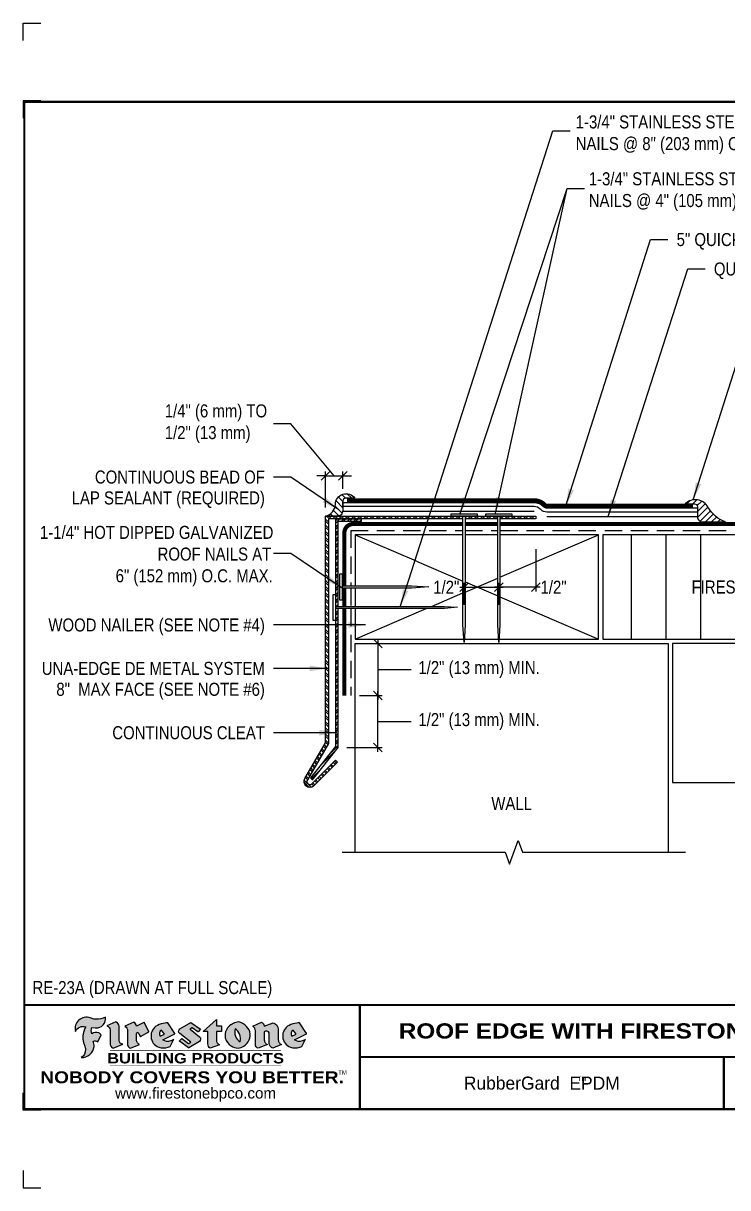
# Model space of a CAD drawing. Header units: inches. Extents: x 165.4 to 185.5, y -31.6 to -14.8.
# Drawn here: x 165.45 to 175.58, y -31.6 to -14.83 of the extents above; entities that cross this region are included whole.
import ezdxf
from ezdxf.enums import TextEntityAlignment as Align

# ---------------------------------------------------------------- set-up
doc = ezdxf.new("R2010")
doc.units = ezdxf.units.IN
doc.header["$MEASUREMENT"] = 0
doc.linetypes.add('HIDDEN', pattern=[0.375, 0.25, -0.125])
doc.layers.get('0').update_dxf_attribs({"linetype": 'CONTINUOUS'})
doc.layers.get('DEFPOINTS').update_dxf_attribs({"linetype": 'CONTINUOUS'})
for name, color, linetype in [('FSBP-ACCESSORY-FIRESTONE', 7, 'CONTINUOUS'), ('FSBP-ACCESSORY-OTHER', 7, 'CONTINUOUS'), ('FSBP-ADHESIVE', 1, 'HIDDEN'), ('FSBP-ANNO-NOTE', 7, 'CONTINUOUS'), ('FSBP-INSULATION', 7, 'CONTINUOUS'), ('FSBP-MEMBRANE', 7, 'CONTINUOUS'), ('FSBP-SEALANTS', 1, 'CONTINUOUS'), ('FSBP-SUBSTRATE-GENERIC', 9, 'CONTINUOUS'), ('FSBP-TTLB', 7, 'CONTINUOUS'), ('FSBP-TTLB-BORDER', 7, 'CONTINUOUS'), ('FSBP-TTLB-TEXT', 7, 'CONTINUOUS'), ('FSBP-WALL-CURB', 9, 'CONTINUOUS'), ('FSBP-WOOD', 7, 'CONTINUOUS')]:
    doc.layers.add(name, color=color, linetype=linetype)
doc.styles.add('FSBP_ARIAL', font='arial.ttf')
doc.styles.add('FSBP_ARIAL_BOLD', font='')
doc.styles.add('FSBP_ARIAL_NAR', font='ARIALN.TTF')
doc.styles.add('FSBP_BANKGOTHIC', font='bgothm.ttf')
doc.styles.get('FSBP_ARIAL_BOLD').set_extended_font_data('Arial Black')
doc.linetypes.add('ZIGZAG', pattern='A,0.0001,-0.2,[131,ltypeshp.shx,S=0.2,R=0,X=-0.2,Y=0],-0.4,[131,ltypeshp.shx,S=0.2,R=180,X=0.2,Y=0],-0.2', length=0.8001)
doc.dimstyles.new('FSBP-DIM', dxfattribs={"dimtxt": 0.1875, "dimasz": 0.125, "dimexe": 0.0625, "dimexo": 0.125, "dimgap": 0.125, "dimtad": 0, "dimdec": 0, "dimzin": 1, "dimdsep": 46, "dimlunit": 4, "dimtxsty": 'FSBP_ARIAL_NAR', "dimblk": 'OBLIQUE', "dimcen": 0.09375, "dimdle": 0.0625, "dimclrd": 256, "dimclre": 256, "dimclrt": 256, "dimadec": 0, "dimazin": 0, "dimtfac": 1, "dimtdec": 0, "dimtmove": 1, "dimatfit": 3, "dimfxl": 1, "dimtolj": 1, "dimtzin": 0, "dimlwd": -1, "dimlwe": -1, "dimarcsym": 0})
doc.dimstyles.new('FSBP-LEADER', dxfattribs={"dimtxt": 0.1875, "dimasz": 0.25, "dimexe": 0.0625, "dimexo": 0.125, "dimgap": 0.125, "dimtad": 0, "dimtih": 1, "dimtoh": 1, "dimdec": 4, "dimzin": 0, "dimdsep": 46, "dimlunit": 4, "dimtxsty": 'FSBP_ARIAL_NAR', "dimcen": 0.09375, "dimclrd": 256, "dimclre": 256, "dimclrt": 256, "dimadec": 0, "dimazin": 0, "dimtfac": 1, "dimtdec": 4, "dimtofl": 0, "dimtmove": 0, "dimatfit": 3, "dimfxl": 1, "dimtolj": 1, "dimtzin": 0, "dimlwd": -1, "dimlwe": -1, "dimarcsym": 0})

# ---------------------------------------------------------------- blocks, each defined once
blk = doc.blocks.new('TTLB-EPDM_1')
at = {"layer": 'FSBP-TTLB-TEXT'}
h = blk.add_hatch(color=1, dxfattribs=at)
edge = h.paths.add_edge_path()
edge.add_arc((1.037309769669573, -0.1982514792917306), 0.1319107607348553, 264.0410451462098, 370.3106169565175)
edge.add_arc((1.027551646585694, 0.1214293576525799), 0.3273056962876235, 270.05058356628535, 295.23459397187514, ccw=False)
edge.add_arc((1.022801957313345, -0.06680179986895154), 0.1391656561713503, 249.3281275763668, 272.0749124149863, ccw=False)
edge.add_line((0.9736743133014443, -0.1970076156048179), (0.9474927838574558, -0.1852745150568325))
edge.add_arc((0.8939498971398288, -0.3394262635682071), 0.1631857907024099, 70.84590087378872, 194.3325259843273)
edge.add_arc((0.8444260109029493, -0.4259936440910768), 0.1179914261095279, 70.96950098067128, 156.9641407594482, ccw=False)
edge.add_arc((1.153141409296894, -0.4684497516079468), 0.3110405457095052, 150.3231137483159, 203.2084295854517)
edge.add_arc((0.7562495500622943, -0.6412608153899899), 0.1218587156617311, 0.8849157075190988, 24.34668939894999, ccw=False)
edge.add_arc((0.7493781665697374, -0.6475258110744375), 0.1289731377238325, -58.36655102076742, 3.6216782311386737, ccw=False)
edge.add_arc((0.8256699029544474, -0.5792158350996106), 0.1783301886510354, 267.2205474105585, 354.1381621173521)
edge.add_arc((0.7903121048625305, -0.6011409294291745), 0.212787892960859, 0.9996158580669322, 21.00503380861244)
edge.add_arc((1.01880712263941, -0.5666691048185161), 0.05136395668415847, 40.82117713173261, 125.52727787225791, ccw=False)
edge.add_line((1.057676976260041, -0.5330924682126437), (1.102776947655911, -0.4308018311949837))
edge.add_arc((1.040858222524664, -0.4699705673995949), 0.07326744446031509, 32.31675181867256, 66.31481236598174)
edge.add_arc((1.032262518825329, -0.5063316993097662), 0.1102246948011782, 69.8179132332389, 125.254734720681)
edge.add_arc((1.127708877207287, -0.368959353531244), 0.1659710644737306, 164.1569669952081, 196.5811013160487, ccw=False)
edge.add_line((0.9680425188342383, -0.3236487780942383), (1.023615334387159, -0.3294494641845773))
h = blk.add_hatch(color=1, dxfattribs=at)
edge = h.paths.add_edge_path()
edge.add_line((1.275239419159561, -0.6223407783464694), (1.415345367376062, -0.5660418822574371))
edge.add_arc((1.421019305783958, -0.5090099247487757), 0.05731350411836949, 181.9717871001989, 264.31851000495806, ccw=False)
edge.add_line((1.363739737527226, -0.5109819325197265), (1.363412352251203, -0.3102363679013962))
edge.add_arc((1.294263659668751, -0.3103491388303989), 0.06914878453844908, 0.0934405599591014, 72.42834396969012)
edge.add_line((1.315139561173908, -0.2444268274366692), (1.186839444240604, -0.3024209471341379))
edge.add_arc((1.175246268095289, -0.3585110609420917), 0.05727567197445628, -0.017399788185912257, 78.322067691347, ccw=False)
edge.add_line((1.232521937428658, -0.3585284546236807), (1.232574268422297, -0.555126496687123))
edge.add_arc((1.305699496415486, -0.5558575689677219), 0.07312888236350451, 179.4272023230205, 245.3845503102953)
h = blk.add_hatch(color=1, dxfattribs=at)
edge = h.paths.add_edge_path()
edge.add_line((1.792026821926584, -0.3839679064720229), (1.722158956877934, -0.2518542302253621))
edge.add_arc((1.720119655279638, -0.2529327078887852), 0.002306916790721817, 27.87197133405656, 117.3766794470751)
edge.add_line((1.719058846382097, -0.250884159729182), (1.610638460368705, -0.3070279753467702))
edge.add_arc((1.547088841662962, -0.3061026658494403), 0.06355635479880145, 359.165808011073, 425.8793658831422)
edge.add_line((1.573061729235633, -0.2480956029480268), (1.446879247402876, -0.3051325108639702))
edge.add_arc((1.407812067100189, -0.370357133046621), 0.07602957263902092, -3.441403975725109, 59.07992244284969, ccw=False)
edge.add_line((1.483704536400296, -0.3749210150788969), (1.483704536400296, -0.5723838140635706))
edge.add_arc((1.54053746518044, -0.568254406115083), 0.05698275005415228, 184.1557352478595, 255.3066498366543)
edge.add_line((1.526084036778343, -0.6233736605654059), (1.657291340682093, -0.570650514527486))
edge.add_arc((1.688298576827198, -0.5021390388423987), 0.0752015358480571, 207.5160880841914, 245.649226723163, ccw=False)
edge.add_arc((1.721050197024907, -0.4914488168456328), 0.1093332836229113, 179.4823365255141, 204.5537900001094, ccw=False)
edge.add_line((1.611721375809452, -0.4904610114968335), (1.611721375809452, -0.4126404716788983))
edge.add_arc((1.628589765097195, -0.414159299036043), 0.01693662875851176, 28.356188110622725, 174.8549701683585, ccw=False)
edge.add_arc((1.627340435522395, -0.4197189881350504), 0.02111886817708033, 22.216893572439517, 40.10213956426492, ccw=False)
edge.add_line((1.646891420738257, -0.4117336534413738), (1.666638796144639, -0.4549750258192233))
edge.add_arc((1.668737246926742, -0.4540167099035481), 0.002306916790685496, 204.545128184284, 299.6323508190091)
edge.add_line((1.669877862091766, -0.4560219186518992), (1.791128135493295, -0.3870515928837648))
edge.add_line((1.791128135493295, -0.3870515928837648), (1.792026821926584, -0.3839679064720229))
h = blk.add_hatch(color=1, dxfattribs=at)
h.paths.add_polyline_path([(2.063388732080512, -0.2583237030618903, 0.02524281661523788), (2.025024361750752, -0.2610532129309178, 0.1213611957758757), (1.901773912052249, -0.3008158885520373, 0.6151668103976068), (1.93274136141747, -0.6099060679591872, 0.05306812109568645), (1.967936229862175, -0.617865745600497, 0.1150932231766138), (2.099126721549737, -0.5994933789882708), (2.151195569562105, -0.4944891916583316, -0.08755405562188731), (2.104230609512001, -0.5187113292177372, -0.265591761123442), (1.992692314386659, -0.5010701623316862), (2.165347897647223, -0.4141184325909109, 0.4518949533370738), (2.166222728871162, -0.4107679608846269)])
h.paths.add_polyline_path([(2.014217313945437, -0.4188965037300676), (1.951113654018855, -0.4515330109460507, -0.3720533890450154), (1.973177450672722, -0.3607130665457561)], flags=16)
h = blk.add_hatch(color=1, dxfattribs=at)
edge = h.paths.add_edge_path()
edge.add_arc((2.260407392426802, -0.3775796671688782), 0.04152450223225729, 123.20805433950699, 232.2027298779723, ccw=False)
edge.add_line((2.237665217914071, -0.3428366421988329), (2.393535971665983, -0.2540943745380986))
edge.add_arc((2.394677353533142, -0.2560991469722482), 0.002306916790741334, 55.64644466176611, 119.65426054492559, ccw=False)
edge.add_line((2.395979141996861, -0.2541946229174954), (2.531809646140459, -0.3470380726374032))
edge.add_arc((2.530468902927946, -0.3489153772789875), 0.002306916790700397, -42.731101238422525, 54.4661353739603, ccw=False)
edge.add_line((2.532163440279987, -0.3504807552658491), (2.498457913851155, -0.3869673252714421))
edge.add_arc((2.496763376499139, -0.3854019472845934), 0.002306916790672934, 233.7527076894875, 317.26889876138785, ccw=False)
edge.add_line((2.495399362263356, -0.38726241234572), (2.413849913492982, -0.3274738082119626))
edge.add_arc((2.412485899257181, -0.3293342732731342), 0.002306916790720064, 53.75270768979358, 124.4135619297835)
edge.add_line((2.41118211687575, -0.3274311136421062), (2.382933981293377, -0.346782838468144))
edge.add_arc((2.38423776367478, -0.3486859980991606), 0.002306916790694898, 124.4135619293799, 231.8459020253626)
edge.add_line((2.382812599816248, -0.3505000469010184), (2.519899969301207, -0.4581994452042721))
edge.add_arc((2.494247019847682, -0.4908523236374461), 0.04152450223225742, -55.21225898295222, 51.84590202520428, ccw=False)
edge.add_line((2.517938320565804, -0.5249552055672808), (2.364434947484597, -0.6179520922513717))
edge.add_arc((2.36323960192349, -0.6159790200102006), 0.002306916790726996, 233.2955624372927, 301.20872157023314, ccw=False)
edge.add_line((2.361860787187538, -0.6178285429225383), (2.231266621301074, -0.5204709167214361))
edge.add_arc((2.232647938930649, -0.5186232623475259), 0.002306916790697672, 135.5134179846393, 233.21798691998708, ccw=False)
edge.add_line((2.231002150870836, -0.5170067083764565), (2.262839375599356, -0.4845937328397696))
edge.add_arc((2.264485163659225, -0.4862102868108537), 0.002306916790748497, 53.0352839999411, 135.513417985369, ccw=False)
edge.add_line((2.265872365996302, -0.4843670465239001), (2.361834678328762, -0.5565872257804898))
edge.add_arc((2.363221880665761, -0.5547439854936304), 0.002306916790627066, 233.0352840000685, 302.2362632414394)
edge.add_line((2.36445241715569, -0.5566953042850713), (2.39428499383348, -0.5378823484768844))
edge.add_arc((2.393054457343549, -0.5359310296853765), 0.002306916790685166, 302.2362632406177, 412.2027298768422)
edge.add_line((2.394468296066179, -0.5341081404551886), (2.234958295420142, -0.4103916733127022))
h = blk.add_hatch(color=1, dxfattribs=at)
edge = h.paths.add_edge_path()
edge.add_line((2.763460561272041, -0.2072496393923444), (2.763460561272041, -0.2969520779963801))
edge.add_arc((2.765767478062699, -0.2969520779963943), 0.00230691679065842, 179.9999999996471, 269.9999999996471)
edge.add_line((2.765767478062685, -0.2992589947870528), (2.835417693520355, -0.2992589947870528))
edge.add_arc((2.835417693520355, -0.3015659115777538), 0.002306916790701052, 0, 90, ccw=False)
edge.add_line((2.837724610311056, -0.3015659115777538), (2.837724610311056, -0.3790761307453892))
edge.add_arc((2.83541769352037, -0.3790761307453749), 0.002306916790686842, 269.99999999964706, 359.99999999964706, ccw=False)
edge.add_line((2.835417693520355, -0.3813830475360618), (2.765767478062685, -0.3813830475360618))
edge.add_arc((2.765767478062699, -0.3836899643267202), 0.00230691679065842, 90.00000000035294, 180.0000000003529)
edge.add_line((2.763460561272041, -0.3836899643267344), (2.763460561272041, -0.5033995910642801))
edge.add_arc((2.836735953378943, -0.5071368822038516), 0.07337063740681413, 177.0802527808789, 245.3249543133826)
edge.add_line((2.806105814540615, -0.5738080530967267), (2.674529557384915, -0.6226036013049594))
edge.add_arc((2.708610405062069, -0.564298408791804), 0.06753517344606039, 177.0345319916277, 239.6926428024901, ccw=False)
edge.add_line((2.641165668230087, -0.560804539009709), (2.641165668230087, -0.3836899643267344))
edge.add_arc((2.638858751439429, -0.3836899643267202), 0.00230691679065842, 359.9999999996471, 449.999999999647)
edge.add_line((2.638858751439443, -0.3813830475360618), (2.572857950769389, -0.3813830475360618))
edge.add_line((2.572857950769389, -0.3813830475360618), (2.763460561272041, -0.2072496393923444))
h = blk.add_hatch(color=1, dxfattribs=at)
edge = h.paths.add_edge_path(flags=16)
edge.add_arc((2.940363509127394, -0.4847985213681437), 0.1684614578629418, 344.5558804047865, 417.0140046669545)
edge.add_arc((3.194458079644619, -0.3883534532477785), 0.1684614578629414, 164.5558804047864, 237.0140046669546)
edge = h.paths.add_edge_path()
edge.add_arc((3.069375116502199, -0.4399344555144872), 0.1828726885096673, 136.0914512150047, 191.213418978326)
edge.add_arc((3.064939550433406, -0.4318234379590333), 0.1803148804748503, 194.0167254156723, 240.6663730831859)
edge.add_arc((3.098047041778981, -0.3845058757092554), 0.2378525180183701, 239.2975390661776, 264.2889872773176)
edge.add_arc((3.04884478212623, -0.4190232383793012), 0.203760689247156, 277.1986764832036, 326.503572961274)
edge.add_arc((3.077739326803546, -0.4341046616465112), 0.171374865791709, 325.3768876809902, 406.3828327799087)
edge.add_arc((3.011839488065919, -0.4896144380417797), 0.2571945645850002, 44.28462553519766, 73.82901434867304)
edge.add_arc((3.117152499586992, -0.4983433120546693), 0.2579560664039132, 97.50292863483666, 134.1039137579027)
h = blk.add_hatch(color=1, dxfattribs=at)
edge = h.paths.add_edge_path()
edge.add_line((3.322690228557462, -0.5721896537377091), (3.322690228557462, -0.3749210150788969))
edge.add_arc((3.246797759257384, -0.3703571330465745), 0.076029572638996, 356.5585960242387, 419.0799224428129)
edge.add_line((3.285864939560099, -0.3051325108639702), (3.412047421392799, -0.2480956029480268))
edge.add_arc((3.386074533820159, -0.3061026658494941), 0.06355635479883807, 0.3962622833877276, 65.87936588318718, ccw=False)
edge.add_line((3.449629368605429, -0.3056631084210863), (3.580526418688805, -0.2593848434574539))
edge.add_arc((3.555744121700958, -0.3530904070730321), 0.09692726601172152, 2.366977007666776, 75.18615851992018, ccw=False)
edge.add_line((3.652588689330287, -0.3490873311063041), (3.652588689330287, -0.4883770011386872))
edge.add_arc((3.761877549389556, -0.4914934052703811), 0.1093332836229047, 178.3666365323574, 204.5537900000422)
edge.add_arc((3.729125929191727, -0.5021836272670953), 0.07520153584796169, 207.5160880841711, 245.2240541443093)
edge.add_line((3.697611150971852, -0.5704631245385627), (3.572585913552643, -0.6207021253773775))
edge.add_arc((3.59534718600759, -0.5526356419907701), 0.07177131519198746, 180.3328587115751, 251.51018566665869, ccw=False)
edge.add_line((3.523577081955409, -0.5530525936986663), (3.523577081955409, -0.4153032515383615))
edge.add_arc((3.486319529276879, -0.4148773504126441), 0.0372599868942854, 359.3450650296066, 449.0500281941028)
edge.add_arc((3.482769874121713, -0.4419622099033496), 0.06447454900600783, 86.29402372314017, 119.8211331593848)
edge.add_line((3.450707067966732, -0.3860252459975726), (3.450707067966732, -0.4904610114968335))
edge.add_arc((3.560035889182251, -0.491448816845647), 0.1093332836229751, 179.4823365255069, 204.5537900001023)
edge.add_arc((3.527284268984408, -0.5021390388424952), 0.07520153584796385, 207.5160880841699, 245.6492267231416)
edge.add_line((3.496277032839316, -0.570650514527486), (3.365069728935509, -0.6233736605654059))
edge.add_arc((3.37950248606194, -0.5682868177318081), 0.05694615642555727, 183.9298782390169, 255.318496325343, ccw=False)
h = blk.add_hatch(color=1, dxfattribs=at)
h.paths.add_polyline_path([(3.957695472291277, -0.2583237030618903, 0.02524281661523822), (3.919331101961575, -0.2610532129309178, 0.1085638477195505), (3.807890832595604, -0.2939221658134414, 0.6425897848490651), (3.827048101628293, -0.6099060679591872, 0.05306812109569052), (3.862242970072884, -0.617865745600497, 0.1150932231766133), (3.993433461760503, -0.5994933789882708), (4.045502309772871, -0.4944891916583316, -0.08755405562189084), (3.998537349722767, -0.5187113292177372, -0.2655917611234366), (3.886999054597368, -0.5010701623316862), (4.059654637857989, -0.4141184325909109, 0.4518949533370731), (4.060529469081928, -0.4107679608846269)])
h.paths.add_polyline_path([(3.90852405415626, -0.4188965037300676), (3.845420394229677, -0.4515330109460507, -0.3720533890450147), (3.867484190883488, -0.3607130665457561)], flags=16)
at = {"layer": 'DEFPOINTS', "linetype": 'Continuous', "ltscale": 1.75}
for points in [[(-0.015625, 13.88083333333333), (-0.015625, 14.13083333333333), (0.234375, 14.13083333333333)], [(-0.015625, -2.380833333333342), (-0.015625, -2.630833333333342), (0.234375, -2.630833333333342)]]:
    blk.add_lwpolyline(points, dxfattribs=at)
at = {"layer": 'DEFPOINTS', "color": 1}
for points in [[(0.234375, 13.015625), (-0.015625, 13.015625), (-0.015625, 12.765625)], [(0.234375, -1.515625), (-0.015625, -1.515625), (-0.015625, -1.265625)]]:
    blk.add_lwpolyline(points, dxfattribs=at)
at = {"layer": 'FSBP-TTLB', "const_width": 0.03125}
for points in [[(0, 0), (0, -1.5), (20, -1.5), (20, 0), (0, 0)], [(4.825208527206769, 0), (4.825208527206769, -0.75)], [(4.825208527206769, -0.75), (15.84028770518938, -0.75)], [(4.825208527206769, -0.75), (4.825208527206769, -1.5)]]:
    blk.add_lwpolyline(points, dxfattribs=at)
at = {"layer": 'FSBP-TTLB-BORDER', "const_width": 0.03125}
blk.add_lwpolyline([(20, 0), (20, 13), (0, 13), (0, 0)], dxfattribs=at)
at = {"layer": 'FSBP-TTLB-TEXT', "color": 1}
blk.add_line((0.7358432058323388, -0.379822754145593), (0.7358432058323388, -0.379822754145593), dxfattribs=at)
for points in [[(1.023615323725323, -0.3294494630716969, 0.5000510906601082), (1.167090420776901, -0.1746414942047778, -0.1103304102359608), (1.027840608309816, -0.2058762110801382, -0.09957876667165425), (0.9736743133014443, -0.1970076156048179), (0.9474927838574558, -0.1852745150568325, 0.5978159689075124), (0.7358432058323388, -0.379822754145593, -0.3938834584182213), (0.8828996422548698, -0.3144510229727047, 0.2349406564350952), (0.86727108227484, -0.5910237178633082, -0.1027304183841549), (0.8780937320133262, -0.6393788197974146, -0.2772692352614086), (0.8170223912655956, -0.7573362346216896, 0.3985429150902959), (1.003067614090241, -0.5974286950643517, 0.0875124847930418), (0.9889600163401155, -0.5248671157293501, -0.3874031597924062), (1.057676976260041, -0.5330924682126437), (1.102776947655911, -0.4308018311949837, 0.1494423498871741), (1.07029056398062, -0.4028746979725923, 0.2467195073738216), (0.9686394281704906, -0.4163228904100862, -0.1424285161541127), (0.9680425188342383, -0.3236487780942383), (1.023615334387159, -0.3294494641845773)], [(2.166222728871162, -0.4107679608846269), (2.063388732080512, -0.2583237030618903, 0.02524281661523788), (2.025024361750752, -0.2610532129309178, 0.1085638477195265), (1.913584092384895, -0.2939221658134414, 0.6425897848491228), (1.93274136141747, -0.6099060679591872, 0.05306812109568648), (1.967936229862175, -0.617865745600497, 0.1150932231766137), (2.099126721549737, -0.5994933789882708), (2.151195569562105, -0.4944891916583316, -0.0875540556218873), (2.104230609512001, -0.5187113292177372, -0.2655917611234418), (1.992692314386659, -0.5010701623316862), (2.165347897647223, -0.4141184325909109)], [(2.763460561272041, -0.2072496393923444), (2.763460561272041, -0.2969520779963801, 0.4142135623730958), (2.765767478062685, -0.2992589947870528), (2.835417693520355, -0.2992589947870528, -0.414213562373095), (2.837724610311056, -0.3015659115777538), (2.837724610311056, -0.3790761307453892, -0.4142135623730938), (2.835417693520355, -0.3813830475360618), (2.765767478062685, -0.3813830475360618, 0.4142135623730958), (2.763460561272041, -0.3836899643267344), (2.763460561272041, -0.5033995910642801, 0.3068985753588853), (2.806105814540615, -0.5738080530967267), (2.674529557384915, -0.6226036013049594, -0.2804194150632976), (2.641165668230087, -0.560804539009709), (2.641165668230087, -0.3836899643267344, 0.414213562373095), (2.638858751439443, -0.3813830475360618), (2.572857950769389, -0.3813830475360618), (2.763460561272041, -0.2072496393923444)], [(4.060529469081928, -0.4107679608846269), (3.957695472291277, -0.2583237030618903, 0.02524281661523788), (3.919331101961575, -0.2610532129309178, 0.1085638477195265), (3.807890832595604, -0.2939221658134414, 0.6425897848491228), (3.827048101628293, -0.6099060679591872, 0.05306812109568648), (3.862242970072884, -0.617865745600497, 0.1150932231766137), (3.993433461760503, -0.5994933789882708), (4.045502309772871, -0.4944891916583316, -0.0875540556218873), (3.998537349722767, -0.5187113292177372, -0.2655917611234418), (3.886999054597368, -0.5010701623316862), (4.059654637857989, -0.4141184325909109)], [(4.059654637857989, -0.4141184325909109, 0.4518949533370731), (4.060529469081928, -0.4107679608846269, 0.4518949533370731)]]:
    blk.add_lwpolyline(points, format="xyb", dxfattribs=at)
for points in [[(1.275239419159561, -0.6223407783464694), (1.415345367376062, -0.5660418822574371, -0.3756100036733062), (1.363739737527226, -0.5109819325197265), (1.363412352251203, -0.3102363679013962, 0.3265360292958048), (1.315139561173908, -0.2444268274366692), (1.186839444240604, -0.3024209471341379, -0.3557863980845349), (1.232521937428658, -0.3585284546236807), (1.232574268422297, -0.555126496687123, 0.2960110723418457)], [(1.792026821926584, -0.3839679064720229), (1.722158956877934, -0.2518542302253621, 0.4116839150163434), (1.719058846382097, -0.250884159729182), (1.610638460368705, -0.3070279753467702, 0.2996033003794034), (1.573061729235633, -0.2480956029480268), (1.446879247402876, -0.3051325108639702, -0.2797757560995365), (1.483704536400296, -0.3749210150788969), (1.483704536400296, -0.5723838140635706, 0.320828638474519), (1.526084036778343, -0.6233736605654059), (1.657291340682093, -0.570650514527486, -0.1679398621276611), (1.621603752698661, -0.5368819723450571, -0.1098333365370753), (1.611721375809452, -0.4904610114968335), (1.611721375809452, -0.4126404716788983, -0.743334502655012), (1.64349420176768, -0.4061152228778298, -0.07819791644735608), (1.646891420738257, -0.4117336534413738), (1.666638796144639, -0.4549750258192233, 0.4404648714563479), (1.669877862091766, -0.4560219186518992), (1.791128135493295, -0.3870515928837648)], [(2.234958295420142, -0.4103916733127022, -0.5150044486718882), (2.237665217914071, -0.3428366421988329), (2.393535971665983, -0.2540943745380986, -0.2867822934100265), (2.395979141996861, -0.2541946229174954), (2.531809646140459, -0.3470380726374032, -0.4515027974650387), (2.532163440279987, -0.3504807552658491), (2.498457913851155, -0.3869673252714421, -0.3814439164929681), (2.495399362263356, -0.38726241234572), (2.413849913492982, -0.3274738082119626, 0.3184718635035665), (2.41118211687575, -0.3274311136421062), (2.382933981293377, -0.346782838468144, 0.5064094529656681), (2.382812599816248, -0.3505000469010184), (2.519899969301207, -0.4581994452042721, -0.5043597839115849), (2.517938320565804, -0.5249552055672808), (2.364434947484597, -0.6179520922513717, -0.3053163970316367), (2.361860787187538, -0.6178285429225383), (2.231266621301074, -0.5204709167214361, -0.4541703869768119), (2.231002150870836, -0.5170067083764565), (2.262839375599356, -0.4845937328397696, -0.3762644290664977), (2.265872365996302, -0.4843670465239001), (2.361834678328762, -0.5565872257804898, 0.3114700032088108), (2.36445241715569, -0.5566953042850713), (2.39428499383348, -0.5378823484768844, 0.520381097387146), (2.394468296066179, -0.5341081404551886)], [(2.937624918725987, -0.3131105398334029, 0.2452625673097023), (2.889993533867141, -0.4754966266250307, 0.2064059665179019), (2.976604338974084, -0.5890186876871866, 0.1094800500670344), (3.074378098474654, -0.6211778035979165, 0.2185147641853038), (3.218764944843201, -0.5314757029352819, 0.3689489483072479), (3.195959963110113, -0.3100352223135445, 0.1296305888694145), (3.0834694040758, -0.242595816912754, 0.1610736375384317)], [(3.322690228557462, -0.5721896537377091), (3.322690228557462, -0.3749210150788969, 0.2797757560995341), (3.285864939560099, -0.3051325108639702), (3.412047421392799, -0.2480956029480268, -0.2937618496109166), (3.449629368605429, -0.3056631084210863), (3.580526418688805, -0.2593848434574539, -0.3288760160581939), (3.652588689330287, -0.3490873311063041), (3.652588689330287, -0.4883770011386872, 0.114762897203527), (3.662431105063263, -0.536926560769686, 0.166032965990522), (3.697611150971852, -0.5704631245385627), (3.572585913552643, -0.6207021253773775, -0.3209557512194564), (3.523577081955409, -0.5530525936986663), (3.523577081955409, -0.4153032515383615, 0.4127061514896111), (3.48693727661589, -0.3776224848030694, 0.1473421876160361), (3.450707067966732, -0.3860252459975726), (3.450707067966732, -0.4904610114968335, 0.1098333365370753), (3.460589444855941, -0.5368819723450855, 0.1679398621276611), (3.496277032839316, -0.570650514527486), (3.365069728935509, -0.6233736605654059, -0.3219729545308964), (3.322690228557462, -0.5721896537377091, 29.1476284739)], [(1.951113654018855, -0.4515330109460507), (2.014217313945437, -0.4188965037300676), (1.973177450672722, -0.3607130665457561, 0.3720533890450154)], [(3.10274193015772, -0.5296595419651595, 0.3271311138286319), (3.032079658614293, -0.3434924326507627, 0.3271311138286322)], [(3.845420394229677, -0.4515330109460507), (3.90852405415626, -0.4188965037300676), (3.867484190883488, -0.3607130665457561, 0.3720533890450154)]]:
    blk.add_lwpolyline(points, format="xyb", close=True, dxfattribs=at)
at = {"layer": 'FSBP-TTLB-TEXT'}
for points, const_width in [([(1.233926579809207, -0.6584455781731435), (3.691229482685259, -0.6584455781731577)], 0.0078125), ([(10.06152282927678, -0.75), (10.06152282927678, -1.5)], 0.03125), ([(1.233926579809207, -0.8761560960495984), (3.691229482685259, -0.8761560960495842)], 0.0078125)]:
    blk.add_lwpolyline(points, dxfattribs=dict(at, const_width=const_width))
at = {"layer": 'FSBP-TTLB-TEXT', "color": 1}
for centre, start, end in [((1.789987520328282, -0.3850463841354355), 299.6323508193319, 27.87197133380463), ((2.164310260790558, -0.412058050385383), 296.7304547840455, 34.00233684987403)]:
    blk.add_arc(centre, 0.00230691679068068, start, end, dxfattribs=at)
at = {"layer": 'FSBP-TTLB-TEXT', "lineweight": 18, "style": 'FSBP_ARIAL_BOLD'}
blk.add_text('BUILDING PRODUCTS', height=0.1484375, dxfattribs=at).set_placement((2.462578031247233, -0.7673008371113639), align=Align.MIDDLE_CENTER)
at = {"layer": 'FSBP-TTLB-TEXT', "color": 1}
for s, height, style, p in [('NOBODY COVERS YOU BETTER.', 0.171875, 'FSBP_ARIAL_BOLD', (2.412604263603384, -1.041650450587369)), ('TM', 0.0625, 'FSBP_BANKGOTHIC', (4.576671173373001, -0.9725745042934193))]:
    blk.add_text(s, height=height, dxfattribs=dict(at, style=style)).set_placement(p, align=Align.MIDDLE_CENTER)
at = {"layer": 'FSBP-TTLB-TEXT'}
for s, height, style, p in [('RubberGard  EPDM', 0.1875, 'FSBP_BANKGOTHIC', (7.443365678241776, -1.125)), ('TM', 0.0625, 'FSBP_BANKGOTHIC', (8.023397742165457, -1.062518816683806)), ('www.firestonebpco.com', 0.15625, 'FSBP_ARIAL', (2.462578031247233, -1.268657306740124))]:
    blk.add_text(s, height=height, dxfattribs=dict(at, style=style)).set_placement(p, align=Align.MIDDLE_CENTER)
for tag, height, style, p in [('MAXIMUM_WARRANTY', 0.1875, 'FSBP_ARIAL_BOLD', (18.03987100774941, 0.2240244307510579)), ('ACCPT_SYSTEMS', 0.21875, 'FSBP_ARIAL', (12.49438170418193, -1.125))]:
    blk.add_attdef(tag, text='', height=height, dxfattribs=dict(at, style=style)).set_placement(p, align=Align.MIDDLE_LEFT)
for tag, height, style, p in [('DETAIL_DESCP_LINE_1', 0.21875, 'FSBP_ARIAL_BOLD', (10.33118450231211, -0.3736318192489421)), ('ISSUE_REV_DATE', 0.21875, 'FSBP_ARIAL', (16.84069633627263, -0.7282559425942452)), ('DETAIL_NUMBER', 0.4375, 'FSBP_ARIAL', (18.91941590748775, -0.8931630692489421))]:
    blk.add_attdef(tag, text='', height=height, dxfattribs=dict(at, style=style)).set_placement(p, align=Align.MIDDLE_CENTER)
blk = doc.blocks.new('_OBLIQUE')
at = {"color": 0, "linetype": 'ByBlock'}
blk.add_line((-0.5, -0.5), (0.5, 0.5), dxfattribs=at)
blk = doc.blocks.new('*D8')
at = {"layer": 'DEFPOINTS', "color": 0, "transparency": 16777216}
for p in [(170.1599862255654, -24.5118598317245), (170.546708087372, -24.5118598317245), (169.9779755230632, -25.2618598317245)]:
    blk.add_point(p, dxfattribs=at)
at = {"layer": 'FSBP-ANNO-NOTE', "transparency": 16777216}
for p, q in [((170.546708087372, -25.3243598317245), (170.546708087372, -24.4493598317245)), ((170.2849862255654, -24.5118598317245), (170.609208087372, -24.5118598317245)), ((170.546708087372, -24.8868598317245), (170.7760872546559, -24.88685983172453)), ((170.7760872546559, -24.88685983172453), (171.0260872546559, -24.88685983172453)), ((170.1029755230632, -25.2618598317245), (170.609208087372, -25.2618598317245))]:
    blk.add_line(p, q, dxfattribs=at)
at = {"layer": 'FSBP-ANNO-NOTE', "transparency": 16777216, "xscale": 0.125, "yscale": 0.125, "zscale": 0.125}
for p, rotation in [((170.546708087372, -24.5118598317245), 90), ((170.546708087372, -25.2618598317245), 270)]:
    blk.add_blockref('_OBLIQUE', p, dxfattribs=dict(at, rotation=rotation))
at = {"layer": 'FSBP-ANNO-NOTE', "transparency": 16777216, "insert": (172.0039820363749, -24.8868598317245), "char_height": 0.1875, "attachment_point": 5, "style": 'FSBP_ARIAL_NAR'}
blk.add_mtext('\\A1;1/2" (13 mm) MIN.', dxfattribs=at)
blk = doc.blocks.new('*D7')
at = {"layer": 'DEFPOINTS', "color": 0, "transparency": 16777216}
for p in [(170.2224862255654, -23.7618598317245), (170.1599862255654, -24.5118598317245), (170.546708087372, -24.5118598317245)]:
    blk.add_point(p, dxfattribs=at)
at = {"layer": 'FSBP-ANNO-NOTE', "transparency": 16777216}
for p, q in [((170.3474862255654, -23.7618598317245), (170.609208087372, -23.7618598317245)), ((170.546708087372, -23.6993598317245), (170.546708087372, -24.5743598317245)), ((170.546708087372, -24.1368598317245), (170.7760872546559, -24.13685983172453)), ((170.7760872546559, -24.13685983172453), (171.0260872546559, -24.13685983172453)), ((170.2849862255654, -24.5118598317245), (170.609208087372, -24.5118598317245))]:
    blk.add_line(p, q, dxfattribs=at)
at = {"layer": 'FSBP-ANNO-NOTE', "transparency": 16777216, "xscale": 0.125, "yscale": 0.125, "zscale": 0.125}
for p, rotation in [((170.546708087372, -23.7618598317245), 90), ((170.546708087372, -24.5118598317245), 270)]:
    blk.add_blockref('_OBLIQUE', p, dxfattribs=dict(at, rotation=rotation))
at = {"layer": 'FSBP-ANNO-NOTE', "transparency": 16777216, "insert": (172.0039820363749, -24.1368598317245), "char_height": 0.1875, "attachment_point": 5, "style": 'FSBP_ARIAL_NAR'}
blk.add_mtext('\\A1;1/2" (13 mm) MIN.', dxfattribs=at)
blk = doc.blocks.new('FSBP_HOT-DIPPED-NAIL')
at = {"layer": 'FSBP-ACCESSORY-OTHER'}
blk.add_lwpolyline([(0, 0.1875), (0, -0.1875), (-0.03125, -0.1875), (-0.03125000000005684, 0.1875)], close=True, dxfattribs=at)
blk.add_lwpolyline([(0, 0.015625), (1, 0.015625), (1.25, 0), (1, -0.015625), (0, -0.015625)], dxfattribs=at)
blk = doc.blocks.new('*D6')
at = {"layer": 'DEFPOINTS', "color": 0, "transparency": 16777216}
for p in [(170.043141912999, -21.35135669616904), (170.043141912999, -21.66263091160771), (169.7952418339991, -21.92883145017986)]:
    blk.add_point(p, dxfattribs=at)
at = {"layer": 'FSBP-ANNO-NOTE', "transparency": 16777216}
for p, q in [((169.2975769036597, -20.59858900542748), (169.0475769036597, -20.59858900542748)), ((169.919191873499, -21.35135669616904), (169.2975769036597, -20.59858900542748)), ((169.7952418339991, -21.35135669616904), (169.6702418339991, -21.35135669616904)), ((169.7952418339991, -21.80383145017986), (169.7952418339991, -21.28885669616904)), ((169.7952418339991, -21.35135669616904), (170.043141912999, -21.35135669616904)), ((169.7952418339991, -21.35135669616904), (170.043141912999, -21.35135669616904)), ((170.043141912999, -21.53763091160771), (170.043141912999, -21.28885669616904)), ((170.043141912999, -21.35135669616904), (170.168141912999, -21.35135669616904))]:
    blk.add_line(p, q, dxfattribs=at)
at = {"layer": 'FSBP-ANNO-NOTE', "transparency": 16777216, "xscale": 0.125, "yscale": 0.125, "zscale": 0.125}
blk.add_blockref('_OBLIQUE', (169.7952418339991, -21.35135669616904), dxfattribs=at)
at = {"layer": 'FSBP-ANNO-NOTE', "transparency": 16777216, "xscale": 0.125, "yscale": 0.125, "zscale": 0.125, "rotation": 180}
blk.add_blockref('_OBLIQUE', (170.043141912999, -21.35135669616904), dxfattribs=at)
at = {"layer": 'FSBP-ANNO-NOTE', "transparency": 16777216, "insert": (167.4820499595942, -20.59858900542748), "char_height": 0.1875, "attachment_point": 4, "style": 'FSBP_ARIAL_NAR'}
blk.add_mtext('\\A1;1/4" (6 mm) TO\\P1/2" (13 mm)', dxfattribs=at)
blk = doc.blocks.new('*D3')
at = {"layer": 'DEFPOINTS', "color": 0, "transparency": 16777216}
for p in [(172.2869702820273, -22.95403009681036), (171.7875732714267, -23.33280528998264), (172.2869702820273, -23.33282691110733)]:
    blk.add_point(p, dxfattribs=at)
at = {"layer": 'FSBP-ANNO-NOTE', "transparency": 16777216}
for p, q in [((171.7250732714267, -22.95403009681036), (172.3494702820273, -22.95403009681036)), ((171.7875732714267, -23.20780528998264), (171.7875732714267, -22.89153009681036)), ((172.2869702820273, -23.20782691110733), (172.2869702820273, -22.89153009681036))]:
    blk.add_line(p, q, dxfattribs=at)
at = {"layer": 'FSBP-ANNO-NOTE', "transparency": 16777216, "xscale": 0.125, "yscale": 0.125, "zscale": 0.125, "rotation": 180}
blk.add_blockref('_OBLIQUE', (171.7875732714267, -22.95403009681036), dxfattribs=at)
at = {"layer": 'FSBP-ANNO-NOTE', "transparency": 16777216, "xscale": 0.125, "yscale": 0.125, "zscale": 0.125}
blk.add_blockref('_OBLIQUE', (172.2869702820273, -22.95403009681036), dxfattribs=at)
at = {"layer": 'FSBP-ANNO-NOTE', "transparency": 16777216, "insert": (171.3443631991023, -22.95403009681036), "char_height": 0.1875, "attachment_point": 4, "style": 'FSBP_ARIAL_NAR'}
blk.add_mtext('\\A1;1/2"', dxfattribs=at)
blk = doc.blocks.new('*D4')
at = {"layer": 'DEFPOINTS', "color": 0, "transparency": 16777216}
for p in [(172.8219426668223, -22.27752678940487), (172.2869702820273, -22.95403009681036), (172.2869702820273, -23.33282691110733)]:
    blk.add_point(p, dxfattribs=at)
at = {"layer": 'FSBP-ANNO-NOTE', "transparency": 16777216}
for p, q in [((172.8219426668223, -22.40252678940487), (172.8219426668223, -23.01653009681036)), ((172.8844426668223, -22.95403009681036), (172.2244702820273, -22.95403009681036)), ((172.2869702820273, -23.20782691110733), (172.2869702820273, -22.89153009681036))]:
    blk.add_line(p, q, dxfattribs=at)
at = {"layer": 'FSBP-ANNO-NOTE', "transparency": 16777216, "xscale": 0.125, "yscale": 0.125, "zscale": 0.125, "rotation": 180}
blk.add_blockref('_OBLIQUE', (172.2869702820273, -22.95403009681036), dxfattribs=at)
at = {"layer": 'FSBP-ANNO-NOTE', "transparency": 16777216, "xscale": 0.125, "yscale": 0.125, "zscale": 0.125}
blk.add_blockref('_OBLIQUE', (172.8219426668223, -22.95403009681036), dxfattribs=at)
at = {"layer": 'FSBP-ANNO-NOTE', "transparency": 16777216, "insert": (172.8878311166577, -22.95403009681036), "char_height": 0.1875, "attachment_point": 4, "style": 'FSBP_ARIAL_NAR'}
blk.add_mtext('\\A1;1/2"', dxfattribs=at)

msp = doc.modelspace()

# ---------------------------------------------------------------- hatches: boundary and pattern name
at = {"layer": 'FSBP-ACCESSORY-FIRESTONE'}
h = msp.add_hatch(dxfattribs=at)
h.set_pattern_fill('STEEL', color=256, scale=0.5, angle=90, style=0)
h.set_pattern_definition([(135, (131.4321776164072, -9.595259308352745), (-0.04419417382415922, -0.04419417382415922), []), (135, (131.4009276164072, -9.595259308352745), (-0.04419417382415922, -0.04419417382415922), [])])
h.paths.add_polyline_path([(169.8362954020222, -21.96988661573607), (171.7719482714267, -21.96988661573607), (171.7719482714267, -21.92883304771289), (169.972644761725, -21.92883304771289, -0.04173243081395014), (169.9598276579208, -21.92883304771289), (169.795241833999, -21.92883304771289), (169.795241833999, -25.19038138041982), (169.4983792157039, -25.70456251817507, 0.8463823686111811), (169.6233975218858, -25.81543943297508), (169.9688132628663, -25.47002369199428), (169.9397840065251, -25.4409944356532), (169.5961645005403, -25.78461394163838, -0.8345828675663918), (169.5335035323904, -25.72583255313938), (169.8362954020222, -25.20138165081806)])
h.paths.add_polyline_path([(172.2713452820273, -21.92883304771289), (171.8031982714267, -21.92883304771289), (171.8031982714267, -21.96988661573607), (172.2713452820273, -21.96988661573607)])
h.paths.add_polyline_path([(172.8219426668222, -21.92883304771289), (172.3025952820273, -21.92883304771289), (172.3025952820273, -21.96988661573609), (172.8219426668223, -21.96988661573609)])
at = {"layer": 'FSBP-ACCESSORY-OTHER'}
h = msp.add_hatch(dxfattribs=at)
h.set_pattern_fill('STEEL', color=256, scale=0.5, style=0)
h.set_pattern_definition([(45, (22.00000000000034, 9.308109838457312e-13), (-0.04419417382415922, 0.04419417382415922), []), (45, (22.00000000000034, 0.03125000000093081), (-0.04419417382415922, 0.04419417382415922), [])])
h.paths.add_polyline_path([(170.305427852831, -21.97512888328763), (169.93692195504, -21.97512888328763), (169.9369219550398, -23.22988888640017), (169.9779755230632, -23.22988888640017), (169.9779755230632, -22.00780921734529), (170.3054278528311, -22.00780921734529)])
h.paths.add_polyline_path([(169.9779755230632, -23.26113888640017), (169.9369219550398, -23.26113888640018), (169.9369219550398, -23.43301388640018), (169.93692195504, -25.24485488706549), (169.5776016876331, -25.69821345125546), (169.6055066212988, -25.7261183849211), (169.6155105418604, -25.71611446435921), (169.9779755230631, -25.26185983172452)])
at = {"layer": 'FSBP-INSULATION'}
h = msp.add_hatch(dxfattribs=at)
h.set_pattern_fill('LINE', color=256, scale=4, angle=90, style=0)
h.set_pattern_definition([(90, (-62.80470508091088, -62.85020466269787), (-0.5, 3.061515884555943e-17), [])])
h.paths.add_polyline_path([(178.9143867031446, -23.6993598317245), (178.9143867031445, -23.07435983172449), (179.0861040418605, -23.0118598317245), (178.7426693644286, -22.8868598317245), (178.9143867031445, -22.8243598317245), (178.9143867031445, -22.1993598317245), (173.7849862255653, -22.1993598317245), (173.7849862255653, -23.6993598317245)])
h.paths.add_polyline_path([(175.0123420748598, -23.09481302067402), (177.6870308538502, -23.09481302067402), (177.6870308538502, -22.80377874372996), (175.0123420748598, -22.80377874372996)], flags=24)
at = {"layer": 'FSBP-SEALANTS'}
h = msp.add_hatch(dxfattribs=at)
h.set_pattern_fill('ANSI31', color=256, scale=0.5, angle=90, style=0)
h.set_pattern_definition([(135, (64.3020034582639, -17.97812636873276), (-0.04419417382415922, -0.04419417382415922), [])])
edge = h.paths.add_edge_path()
edge.add_line((170.2185816163478, -21.67120474097124), (170.0848085796657, -21.67120474097124))
edge.add_arc((170.0848085796657, -21.7128714076379), 0.04166666666666075, 90, 180.0000000000098)
edge.add_line((170.043141912999, -21.71287140763791), (170.043141912999, -21.85339129024068))
edge.add_arc((169.9662362098229, -21.85218533428779), 0.0769151578739478, 265.20632745843886, 359.1016202837642, ccw=False)
edge.add_line((169.9598085796657, -21.92883145017986), (169.7952418339991, -21.92883145017986))
edge.add_arc((169.7544245490074, -21.75059826554947), 0.1828472555374663, 282.8989115099949, 356.3174333857262)
edge.add_arc((170.0924281395507, -21.76217789150395), 0.1555339635765122, 35.796532213805904, 180.0605655520253, ccw=False)
h = msp.add_hatch(dxfattribs=at)
h.set_pattern_fill('ANSI31', color=256, scale=0.5, style=0)
h.set_pattern_definition([(45, (64.3020034582639, -17.97878145948596), (-0.04419417382415922, 0.04419417382415922), [])])
edge = h.paths.add_edge_path()
edge.add_arc((175.1040954016789, -21.79352649839116), 0.04166666666667496, 9.777068044058979e-12, 90, ccw=False)
edge.add_line((175.1457620683456, -21.79352649839115), (175.1457620683456, -21.93766967178539))
edge.add_arc((175.2226677715217, -21.9364637158325), 0.07691515787394786, 180.8983797162385, 274.7936725415612)
edge.add_line((175.2290954016789, -22.01310983172457), (175.5483325007746, -22.0131098317245))
edge.add_arc((175.7043177765719, -21.57365050999091), 0.4663216719434238, 209.6409765199031, 250.4577757165323, ccw=False)
edge.add_arc((175.1152100756165, -21.90010053396293), 0.2072866481197898, 27.53427878744889, 134.3446425460239)
edge.add_line((174.9703223649969, -21.75185983172448), (175.1040954016789, -21.75185983172448))

# ---------------------------------------------------------------- linework, layer by layer
for p, q in [((170.305427852831, -21.97512888328763), (169.93692195504, -21.97512888328763)), ((170.305427852831, -22.00780921734529), (169.9779755230632, -22.00780921734529)), ((170.305427852831, -21.97512888328763), (170.3054278528311, -22.00780921734529))]:
    msp.add_line(p, q)
at = {"layer": 'FSBP-ACCESSORY-FIRESTONE'}
msp.add_lwpolyline([(171.7719482714267, -21.96988661573607), (169.8362954020222, -21.96988661573607), (169.8362954020222, -25.20138165081806), (169.5335035323904, -25.72583255313938, 0.8345828675663918), (169.5961645005403, -25.78461394163838), (169.9397840065251, -25.4409944356532), (169.9688132628663, -25.47002369199428), (169.6233975218858, -25.81543943297508, -0.8463823686111811), (169.4983792157039, -25.70456251817507), (169.795241833999, -25.19038138041982), (169.795241833999, -21.92883304771289), (172.8219426668222, -21.92883304771289), (172.8219426668223, -21.96988661573609), (172.3025952820273, -21.96988661573609)], format="xyb", dxfattribs=at)
msp.add_lwpolyline([(172.2713452820273, -21.96988661573607), (171.8031982714267, -21.96988661573607)], dxfattribs=at)
at = {"layer": 'FSBP-ACCESSORY-OTHER'}
for p, q in [((169.93692195504, -21.97512888328763), (169.9369219550398, -23.22988888640018)), ((169.9779755230632, -23.22988888640018), (169.9779755230632, -22.00780921734529)), ((169.6055066212988, -25.72611838492109), (169.6155105418605, -25.71611446435934))]:
    msp.add_line(p, q, dxfattribs=at)
for points in [[(171.9750732714267, -21.92883304771289), (171.6000732714267, -21.92883304771289), (171.6000732714267, -21.89758304771289), (171.9750732714267, -21.89758304771284)], [(172.4744702820273, -21.92883304771289), (172.0994702820273, -21.92883304771289), (172.0994702820273, -21.89758304771289), (172.4744702820273, -21.89758304771284)], [(169.9369219550398, -23.05801388640018), (169.9369219550398, -23.43301388640018), (169.9056719550398, -23.43301388640018), (169.9056719550398, -23.05801388640018)]]:
    msp.add_lwpolyline(points, close=True, dxfattribs=at)
for points in [[(171.8031982714267, -21.92883304771289), (171.8031982714267, -23.49612818829787), (171.7875732714267, -23.74612818829787), (171.7719482714267, -23.49612818829787), (171.7719482714267, -21.92883304771289)], [(172.3025952820273, -21.92883304771289), (172.3025952820273, -23.49614980942255), (172.2869702820273, -23.74614980942255), (172.2713452820273, -23.49614980942255), (172.2713452820273, -21.92883304771289)], [(169.9369219550399, -23.26113888640018), (169.93692195504, -25.24485488706551), (169.5776016876331, -25.69821345125547), (169.6066309439742, -25.72724270759653), (169.9779755230632, -25.2618598317245), (169.9779755230632, -23.26113888640018)], [(169.9369219550398, -23.22988888640018), (171.5042387167495, -23.22988888640018), (171.6954884406183, -23.2403268844179), (171.5042387167495, -23.26113888640018), (169.9369219550398, -23.26113888640018)], [(169.9369219550398, -23.26113888640018), (169.9369219550395, -25.24485488706611)], [(169.9779755230632, -25.2618598317245), (169.9779755230632, -23.26113888640018)]]:
    msp.add_lwpolyline(points, dxfattribs=at)
at = {"layer": 'FSBP-ADHESIVE', "linetype": 'ZIGZAG', "ltscale": 0.17}
for p, q in [((170.0431419129988, -21.8556098317245), (172.795241833999, -21.8556098317245)), ((172.9787952245924, -21.93560983172585), (175.1457620683463, -21.93560983172448))]:
    msp.add_line(p, q, dxfattribs=at)
at = {"layer": 'FSBP-ADHESIVE', "linetype": 'HIDDEN'}
for p, q in [((170.1599862255654, -22.1368598317245), (170.1599862255654, -22.9337348317245)), ((170.1599862255654, -22.1368598317245), (171.7719482714267, -22.1368598317245)), ((171.8031982714267, -22.1368598317245), (172.2713452820273, -22.1368598317245)), ((172.3108668339991, -22.1368598317245), (178.9143867031446, -22.1368598317245)), ((170.1599862255654, -22.9649848317245), (170.1599862255654, -23.22988888640018)), ((170.1599862255654, -23.26113888640018), (170.1599862255654, -24.5118598317245))]:
    msp.add_line(p, q, dxfattribs=at)
at = {"layer": 'FSBP-INSULATION'}
msp.add_lwpolyline([(178.9143867031446, -22.1993598317245), (173.7849862255654, -22.1993598317245), (173.7849862255654, -23.6993598317245), (178.9143867031446, -23.6993598317245)], dxfattribs=at)
at = {"layer": 'FSBP-MEMBRANE', "linetype": 'Continuous'}
msp.add_lwpolyline([(172.7952418339991, -21.79185983172447), (170.0431419129989, -21.79185983172447), (170.043141912999, -21.73185983172447), (172.7952418339991, -21.73185983172447, -0.1989123673796156), (172.9260565885186, -21.78604507720495), (172.9328332838153, -21.79282177250166, 0.1989123673794169), (172.9787952245923, -21.81185983172451), (175.1457620683463, -21.81185983172451), (175.1457620683463, -21.87185983172451), (172.9787952245923, -21.87185983172446, -0.1989123673793236), (172.8904068769441, -21.8352481793729), (172.8836301816474, -21.82847148407614, 0.1989123673796162)], format="xyb", close=True, dxfattribs=at)
at = {"layer": 'FSBP-MEMBRANE', "linetype": 'Continuous', "const_width": 0.06}
msp.add_lwpolyline([(170.105641912999, -21.70185983172444), (172.7952418339991, -21.7018598317245, -0.1989123673796042), (172.9472697919542, -21.76483187376936), (172.9540464872509, -21.77160856906607, 0.1989123673796228), (172.9787952245924, -21.78185983172454), (175.0832620683463, -21.78185983172448)], format="xyb", dxfattribs=at)
at = {"layer": 'FSBP-MEMBRANE', "const_width": 0.06}
msp.add_lwpolyline([(171.7719482714267, -22.0431098317245), (170.1912362255654, -22.0431098317245, 0.4142135623731117), (170.0662362255654, -22.1681098317245), (170.0662362255654, -22.9337348317245)], format="xyb", dxfattribs=at)
for points in [[(172.2713452820273, -22.0431098317245), (171.8031982714267, -22.0431098317245)], [(178.9143867031446, -22.0431098317245), (172.3025952820273, -22.0431098317245)], [(170.0662362255654, -22.9649848317245), (170.0662362255654, -23.22988888640018)], [(170.0662362255654, -23.26113888640018), (170.0662362255654, -24.5118598317245)]]:
    msp.add_lwpolyline(points, dxfattribs=at)
at = {"layer": 'FSBP-SEALANTS'}
for points in [[(170.2185816163478, -21.67120474097124), (170.0848085796657, -21.67120474097124, 0.414213562373095), (170.043141912999, -21.71287140763791), (170.043141912999, -21.85339129024068, -0.4342692346834011), (169.9598085796657, -21.92883145017986), (169.7952418339991, -21.92883145017986, 0.3317764823140018), (169.9368942628705, -21.7623423014952, -0.7283041986293678)], [(175.1040954016789, -21.75185983172448, -0.4142135623731262), (175.1457620683456, -21.79352649839115), (175.1457620683456, -21.93766967178539, 0.4342692346833776), (175.2290954016789, -22.01310983172457), (175.5483325007746, -22.0131098317245, -0.180004073642107), (175.2990182814242, -21.80427622615709, 0.5030042638074234), (174.9703223649969, -21.75185983172448)]]:
    msp.add_lwpolyline(points, format="xyb", close=True, dxfattribs=at)
at = {"layer": 'FSBP-SUBSTRATE-GENERIC'}
msp.add_lwpolyline([(178.9143867031446, -23.7618598317245), (174.7849862255654, -23.7618598317245), (174.7849862255654, -25.7618598317245), (178.9143867031446, -25.7618598317245)], dxfattribs=at)
at = {"layer": 'FSBP-WALL-CURB', "linetype": 'Continuous'}
msp.add_lwpolyline([(170.2224862255653, -26.76881567852626), (170.2224862255654, -23.7618598317245), (174.7224862255654, -23.7618598317245), (174.7224862255653, -26.76881567852632)], dxfattribs=at)
at = {"layer": 'FSBP-WALL-CURB'}
msp.add_lwpolyline([(170.0349862255653, -26.76881567852632), (172.3787362255653, -26.76881567852632), (172.4412362255653, -26.94053301724224), (172.5662362255653, -26.59709833981039), (172.6287362255653, -26.76881567852632), (174.9724862255653, -26.76881567852632)], dxfattribs=at)
at = {"layer": 'FSBP-WOOD'}
for p, q in [((170.2224862255654, -22.1993598317245), (171.096625266763, -22.5739908493806)), ((172.3025952820273, -22.80788452181223), (173.7224862255654, -22.1993598317245)), ((171.1030407204945, -22.57674032955128), (171.7719482714267, -22.86341499423649)), ((171.8031982714267, -23.02191181206964), (172.2713452820273, -22.82127737895506)), ((171.8031982714267, -22.87680785137934), (172.2713452820273, -23.07744228449392)), ((171.3179184313221, -23.22988888640018), (171.7719482714267, -23.0353046692125)), ((172.3025952820273, -23.09083514163675), (173.7224862255654, -23.6993598317245)), ((170.2224862255654, -23.6993598317245), (171.2450017646554, -23.26113888640018))]:
    msp.add_line(p, q, dxfattribs=at)
for points in [[(171.7719482714267, -22.1993598317245), (170.2224862255654, -22.1993598317245), (170.2224862255654, -22.9337348317245)], [(172.2713452820273, -22.1993598317245), (171.8031982714267, -22.1993598317245)], [(172.2898703457886, -23.6993598317245), (173.7224862255654, -23.6993598317245), (173.7224862255654, -22.1993598317245), (172.3108668339991, -22.1993598317245)], [(170.2224862255654, -22.9649848317245), (170.2224862255654, -23.22988888640018)], [(170.2224862255654, -23.26113888640018), (170.2224862255654, -23.6993598317245), (171.7846745589856, -23.6993598317245)], [(171.7904719838677, -23.6993598317245), (172.284070218266, -23.6993598317245)]]:
    msp.add_lwpolyline(points, dxfattribs=at)

# ---------------------------------------------------------------- block references
ref = msp.add_blockref('TTLB-EPDM_1', (165.4627011304549, -28.96570450356557))
ref.add_attrib('DETAIL_DESCP_LINE_1', 'ROOF EDGE WITH FIRESTONE UNA-EDGE DE (DRIPEDGE)', dxfattribs={"layer": 'FSBP-TTLB-TEXT', "height": 0.21875, "style": 'FSBP_ARIAL_BOLD'}).set_placement((175.793885632767, -29.33933632281451), align=Align.MIDDLE_CENTER)
at = {"layer": 'FSBP-ACCESSORY-OTHER'}
msp.add_blockref('FSBP_HOT-DIPPED-NAIL', (170.0323570918126, -22.9493598317245), dxfattribs=at)

# ---------------------------------------------------------------- texts
at = {"layer": 'DEFPOINTS', "style": 'FSBP_ARIAL_NAR'}
msp.add_text('RE-23A (DRAWN AT FULL SCALE)', height=0.1875, dxfattribs=at).set_placement((165.5798584845293, -28.71570450356551), align=Align.MIDDLE_LEFT)
at = {"layer": 'FSBP-ANNO-NOTE', "style": 'FSBP_ARIAL_NAR'}
for s, p in [('5" QUICKSEAM FLASHING', (174.8460706866616, -17.94751698525045)), ('QUICKPRIME PLUS', (175.3816536056368, -18.37157699651322))]:
    msp.add_text(s, height=0.1875, dxfattribs=at).set_placement(p, align=Align.MIDDLE_LEFT)
for s, p in [('CONTINUOUS BEAD OF', (168.9225769036597, -21.36640194898103)), ('LAP SEALANT (REQUIRED)', (168.9225769036597, -21.66718319898103)), ('WOOD NAILER (SEE NOTE #4)', (168.9225769036595, -23.49615590781928)), ('UNA-EDGE DE METAL SYSTEM', (168.9225769036595, -24.12115590781928)), ('8"  MAX FACE (SEE NOTE #6)', (168.9225769036595, -24.42193715781928)), ('CONTINUOUS CLEAT', (168.9225769036595, -25.04693715781928))]:
    msp.add_text(s, height=0.1875, dxfattribs=at).set_placement(p, align=Align.MIDDLE_RIGHT)
for s, p in [('FIRESTONE INSULATION', (176.349686464355, -22.9493598317245)), ('WALL', (172.4724862255654, -26.06576715130654))]:
    msp.add_text(s, height=0.1875, dxfattribs=at).set_placement(p, align=Align.MIDDLE_CENTER)
at = {"layer": 'FSBP-ANNO-NOTE', "char_height": 0.1875, "attachment_point": 1, "style": 'FSBP_ARIAL_NAR'}
for s, width, heights, insert in [('1-3/4" STAINLESS STEEL RINGSHANK 5D COMMON \\PNAILS @ 8" (203 mm) O.C. MAX', 5.306775921836987, [0.7330617860461643], (173.3936772524286, -16.16060127666085)), ('\\A1;1-3/4" STAINLESS STEEL RINGSHANK 5D COMMON \\PNAILS @ 4" (105 mm) O.C. MAX., 1/2" STAGGERED.', 5.306775921836987, [0.7330617860461643], (173.5819818290406, -16.97979470318352)), ('\\pi0.32236;1-1/4" HOT DIPPED GALVANIZED\\P\\pi1.9551; ROOF NAILS AT \\P\\pi1.4115;6" (152 mm) O.C. MAX.', 3.646072356534262, [0.948871996362989], (165.3641655138147, -22.06920006848843))]:
    msp.add_mtext_dynamic_manual_height_columns(s, width=width, gutter_width=5, heights=heights, dxfattribs=dict(at, insert=insert))

# ---------------------------------------------------------------- dimensions: what is measured, and where the dimension line sits
at = {"layer": 'FSBP-ANNO-NOTE'}
for base, p1, p2, text, picture, middle, dimtype in [((170.043141912999, -21.35135669616904), (169.7952418339991, -21.92883145017986), (170.043141912999, -21.66263091160771), '1/4" (6 mm) TO\\P1/2" (13 mm)', '*D6', (168.9225769036597, -20.59858900542748), 160), ((172.2869702820273, -22.95403009681036), (171.7875732714267, -23.33280528998264), (172.2869702820273, -23.33282691110733), '1/2"', '*D3', (171.5152363232496, -22.95403009681036), 128)]:
    dim = msp.add_linear_dim(base=base, p1=p1, p2=p2, text=text, dimstyle='FSBP-DIM', dxfattribs=at)
    dim.commit()
    dim.dimension.update_dxf_attribs({"geometry": picture, "text_midpoint": middle, "dimtype": dimtype})
dim = msp.add_linear_dim(base=(172.2869702820273, -22.95403009681036), p1=(172.8219426668223, -22.27752678940487), p2=(172.2869702820273, -23.33282691110733), angle=180, text='1/2"', dimstyle='FSBP-DIM', dxfattribs=at)
dim.commit()
dim.dimension.update_dxf_attribs({"geometry": '*D4', "text_midpoint": (173.058704240805, -22.95403009681036), "dimtype": 128})
for p1, angle, picture, middle in [((170.2224862255654, -23.7618598317245), 270, '*D7', (171.1510872546559, -24.1368598317245)), ((169.9779755230632, -25.2618598317245), 90, '*D8', (171.1510872546559, -24.8868598317245))]:
    dim = msp.add_linear_dim(base=(170.546708087372, -24.5118598317245), p1=p1, p2=(170.1599862255654, -24.5118598317245), angle=angle, text='1/2" (13 mm) MIN.', dimstyle='FSBP-DIM', override={"dimtih": 1, "dimtoh": 1}, dxfattribs=at)
    dim.commit()
    dim.dimension.update_dxf_attribs({"geometry": picture, "text_midpoint": middle, "dimtype": 160})

# ---------------------------------------------------------------- leaders
for points in [[(170.8705940717012, -23.23324066526127), (173.062697209734, -16.38072179605519), (173.312697209734, -16.38072179605519)], [(171.7258278671041, -21.90628093308535), (173.2714496942932, -17.21504867052904), (173.5214496942932, -17.21504867052904)], [(172.2348363443612, -21.90628093308535), (173.2714496942932, -17.21504867052904), (173.5214496942932, -17.21504867052904)], [(173.2533369280139, -21.78185983172453), (174.4710706866616, -17.94751698525045), (174.7210706866616, -17.94751698525045)], [(173.8612926563157, -21.9356098317253), (175.0066536056368, -18.37157699651322), (175.2566536056368, -18.37157699651322)], [(175.0849644337522, -21.69503236081811), (176.0232120123407, -18.74258118730669), (176.2732120123407, -18.74258118730669)], [(169.9841742547582, -21.83692067436416), (169.2975769036597, -21.36640194898103), (169.0475769036597, -21.36640194898103)], [(170.0323570918126, -22.9649848317245), (169.2975769036597, -22.46796444898103), (169.0475769036597, -22.46796444898103)], [(170.3711162442187, -23.49615590781928), (169.0475769036595, -23.49615590781928)], [(169.8173599818535, -24.12115590781928), (169.0475769036595, -24.12115590781928)], [(169.9570689826801, -25.04693715781928), (169.0475769036595, -25.04693715781928)]]:
    msp.add_leader(points, dimstyle='FSBP-LEADER', dxfattribs=at)

doc.saveas('drawing.dxf')
